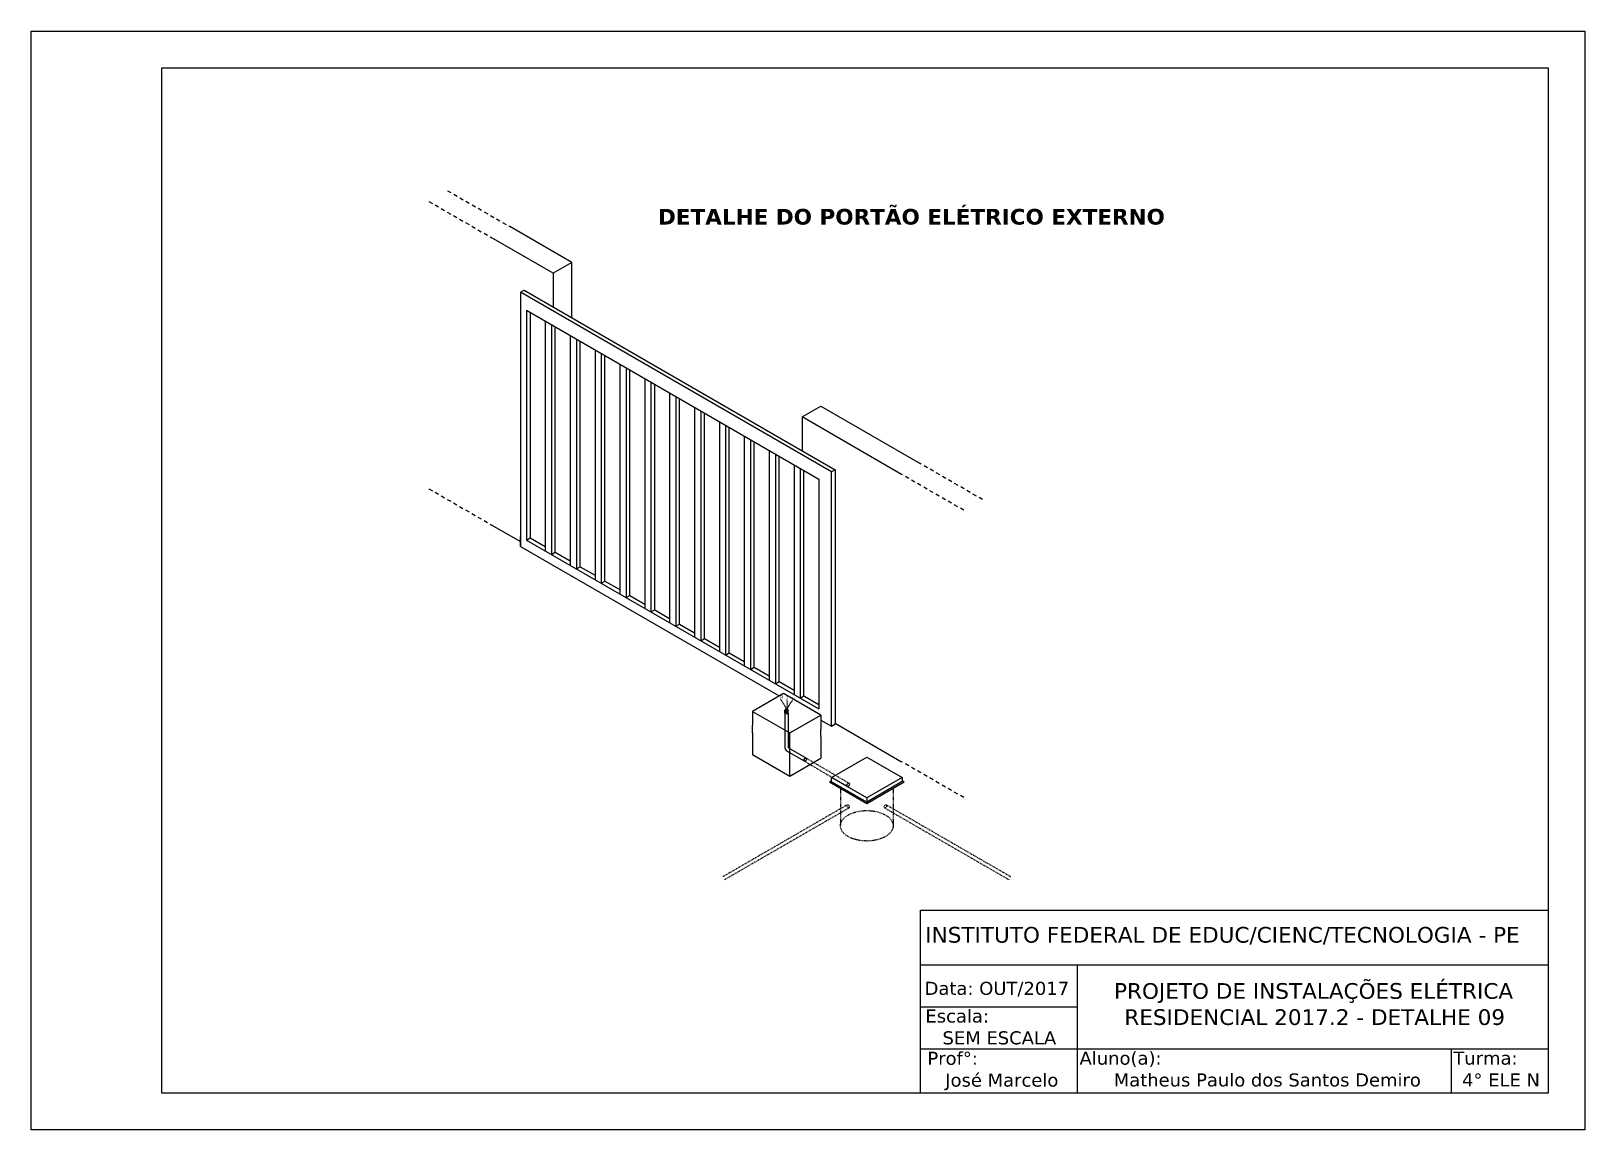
# Model space of a CAD drawing. Header units: metres. Extents: x 280 to 577, y 317 to 527.
import ezdxf

# ---------------------------------------------------------------- set-up
doc = ezdxf.new("R2010")
doc.units = ezdxf.units.M
doc.linetypes.add('ACAD_ISO02W100', pattern=[15, 12, -3])
doc.linetypes.add('JIS_02_0.7', pattern=[1.35, 0.75, -0.6])

msp = doc.modelspace()

# ---------------------------------------------------------------- linework, layer by layer
at = {"ltscale": 3}
for p, q in [((280.5, 527.19), (577.5, 527.19)), ((280.5, 317.19), (280.5, 527.19)), ((577.5, 527.19), (577.5, 317.19)), ((305.5, 520.19), (570.5, 520.19)), ((305.5, 324.19), (305.5, 520.19)), ((570.5, 520.19), (570.5, 324.19)), ((570.5, 324.19), (305.5, 324.19)), ((577.5, 317.19), (280.5, 317.19))]:
    msp.add_line(p, q, dxfattribs=at)
at = {"linetype": 'JIS_02_0.7'}
for p, q in [((360.11, 496.69), (372, 489.83)), ((356.55, 494.63), (368.43, 487.77)), ((462.35, 437.66), (450.46, 444.53)), ((356.55, 439.72), (368.43, 432.86)), ((458.78, 435.61), (446.89, 442.47)), ((458.78, 380.7), (446.89, 387.56))]:
    msp.add_line(p, q, dxfattribs=at)
for p, q in [((380.32, 480.9), (368.43, 487.77)), ((383.89, 482.96), (372, 489.83)), ((383.89, 482.96), (380.32, 480.9)), ((383.89, 472.39), (383.89, 482.96)), ((380.32, 480.9), (380.32, 474.45)), ((374.02, 477.27), (374.73, 477.68)), ((433.46, 442.95), (374.02, 477.27)), ((374.02, 477.27), (374.02, 428.67)), ((374.73, 477.68), (434.17, 443.36)), ((375.21, 473.84), (431.08, 441.58)), ((375.21, 473.84), (375.21, 429.91)), ((375.92, 473.42), (375.92, 430.32)), ((378.78, 471.78), (378.78, 427.85)), ((379.97, 471.09), (379.97, 427.16)), ((380.68, 427.58), (380.68, 470.68)), ((383.53, 469.03), (383.53, 425.1)), ((384.72, 468.34), (384.72, 424.42)), ((385.43, 424.83), (385.43, 467.93)), ((388.29, 466.29), (388.29, 422.36)), ((389.48, 465.6), (389.48, 421.67)), ((390.19, 422.08), (390.19, 465.19)), ((393.04, 463.54), (393.04, 419.61)), ((394.23, 462.85), (394.23, 418.93)), ((394.94, 419.34), (394.94, 462.44)), ((397.8, 460.79), (397.8, 416.87)), ((398.99, 460.11), (398.99, 416.18)), ((399.7, 416.59), (399.7, 459.7)), ((402.55, 458.05), (402.55, 414.12)), ((403.74, 457.36), (403.74, 413.44)), ((404.45, 413.85), (404.45, 456.95)), ((407.31, 455.3), (407.31, 411.38)), ((408.5, 454.62), (408.5, 410.69)), ((427.87, 453.45), (431.44, 455.51)), ((431.44, 455.51), (450.46, 444.53)), ((409.21, 411.1), (409.21, 454.21)), ((412.06, 452.56), (412.06, 408.63)), ((413.25, 451.87), (413.25, 407.95)), ((413.96, 408.36), (413.96, 451.46)), ((446.89, 442.47), (427.87, 453.45)), ((427.87, 453.45), (427.87, 447)), ((416.82, 449.81), (416.82, 405.89)), ((418.01, 449.13), (418.01, 405.2)), ((418.72, 405.61), (418.72, 448.71)), ((421.57, 447.07), (421.57, 403.14)), ((422.76, 446.38), (422.76, 402.46)), ((423.47, 402.87), (423.47, 445.97)), ((426.33, 444.32), (426.33, 400.4)), ((427.52, 443.64), (427.52, 399.71)), ((428.23, 400.12), (428.23, 443.22)), ((434.17, 443.36), (433.46, 442.95)), ((433.46, 394.36), (433.46, 442.95)), ((434.17, 443.36), (434.17, 394.77)), ((431.08, 441.58), (431.08, 397.65)), ((368.43, 432.86), (374.02, 429.63)), ((374.02, 428.67), (374.02, 430.6)), ((374.02, 428.67), (423.47, 400.12)), ((375.21, 429.91), (375.92, 430.32)), ((375.21, 429.91), (431.08, 397.65)), ((375.92, 430.32), (378.78, 428.67)), ((379.97, 427.16), (380.68, 427.58)), ((380.68, 427.58), (383.53, 425.93)), ((384.72, 424.42), (385.43, 424.83)), ((385.43, 424.83), (388.29, 423.18)), ((389.48, 421.67), (390.19, 422.08)), ((390.19, 422.08), (393.04, 420.44)), ((394.23, 418.93), (394.94, 419.34)), ((394.94, 419.34), (397.8, 417.69)), ((398.99, 416.18), (399.7, 416.59)), ((399.7, 416.59), (402.55, 414.95)), ((403.74, 413.44), (404.45, 413.85)), ((404.45, 413.85), (407.31, 412.2)), ((408.5, 410.69), (409.21, 411.1)), ((409.21, 411.1), (412.06, 409.46)), ((413.25, 407.95), (413.96, 408.36)), ((413.96, 408.36), (416.82, 406.71)), ((418.01, 405.2), (418.72, 405.61)), ((418.72, 405.61), (421.57, 403.97)), ((422.76, 402.46), (423.47, 402.87)), ((423.47, 402.87), (426.33, 401.22)), ((424.31, 400.6), (418.36, 397.17)), ((431.44, 396.48), (424.31, 400.6)), ((427.52, 399.71), (428.23, 400.12)), ((428.23, 400.12), (431.08, 398.47)), ((418.36, 397.17), (418.36, 394.54)), ((418.36, 397.17), (425.5, 393.05)), ((424.56, 396.83), (424.56, 397.38)), ((424.56, 396.83), (424.56, 390.24)), ((425.24, 396.83), (425.24, 397.38)), ((425.24, 396.83), (425.24, 390.24)), ((425.5, 393.05), (431.44, 396.48)), ((431.44, 396.48), (431.44, 393.75)), ((431.44, 395.52), (433.46, 394.36)), ((418.36, 393.05), (418.36, 388.93)), ((425.5, 390.36), (425.5, 393.05)), ((431.44, 392.37), (431.44, 388.25)), ((433.46, 394.36), (434.17, 394.77)), ((434.17, 394.91), (446.89, 387.56)), ((428.3, 387.67), (424.97, 389.59)), ((428.64, 388.25), (425.31, 390.17)), ((418.36, 388.93), (425.5, 384.82)), ((425.5, 384.82), (425.5, 388.93)), ((425.5, 384.82), (431.44, 388.25)), ((433.46, 383.92), (433.1, 383.72)), ((433.1, 383.72), (440.24, 379.6)), ((433.46, 383.76), (433.46, 384.54)), ((440.24, 379.85), (433.46, 383.73)), ((447.01, 383.76), (440.24, 379.85)), ((440.24, 379.6), (447.37, 383.72)), ((447.01, 384.57), (447.01, 383.76)), ((447.37, 383.72), (447.01, 383.92)), ((440.24, 380.66), (440.24, 379.85)), ((450.5, 324.19), (450.5, 359.19)), ((450.5, 359.19), (570.5, 359.19)), ((570.5, 348.69), (450.5, 348.69)), ((480.5, 324.19), (480.5, 348.69)), ((450.5, 340.69), (480.5, 340.69)), ((450.5, 332.69), (570.5, 332.69)), ((551.96, 332.69), (551.96, 324.19))]:
    msp.add_line(p, q)
at = {"linetype": 'ACAD_ISO02W100'}
for p, q in [((418.36, 393.05), (418.36, 394.54)), ((431.44, 392.37), (431.44, 393.75)), ((425.5, 388.93), (425.5, 390.36))]:
    msp.add_line(p, q, dxfattribs=at)
at = {"linetype": 'JIS_02_0.7', "ltscale": 0.02}
for p, q in [((428.3, 387.67), (436.5, 382.85)), ((436.84, 383.43), (428.64, 388.25)), ((435.19, 382.51), (435.19, 375.31)), ((445.28, 382.51), (445.28, 375.31)), ((436.5, 379.32), (412.73, 365.59)), ((436.84, 378.73), (413.06, 365.01)), ((443.63, 378.73), (467.41, 365.01)), ((443.97, 379.32), (467.75, 365.59))]:
    msp.add_line(p, q, dxfattribs=at)
msp.add_lwpolyline([(447.01, 384.57), (440.24, 380.66), (433.46, 384.54), (440.24, 388.42)], close=True)
for centre, radius, start, end in [((425.42, 390.32), 0.861, 185.7399, 238.4263), ((425.37, 390.32), 0.157, 209.3192, 244.571)]:
    msp.add_arc(centre, radius, start, end)
for centre, major_axis in [((424.9, 397.38), (-0.336, 0)), ((424.9, 396.83), (-0.336, 0)), ((428.47, 387.96), (-0.168, -0.291))]:
    msp.add_ellipse(centre, major_axis=major_axis, ratio=0.57735)
for centre, start_param, end_param in [((424.9, 393.33), 6.133584, 6.283185), ((424.9, 390.24), 6.283185, 6.416703)]:
    msp.add_ellipse(centre, major_axis=(-0.336, 0), ratio=0.57735, start_param=start_param, end_param=end_param)
at = {"linetype": 'ACAD_ISO02W100', "ltscale": 0.001}
for centre, major_axis in [((436.67, 383.14), (-0.168, -0.291)), ((436.67, 379.03), (0.168, -0.291)), ((443.8, 379.03), (-0.168, -0.291))]:
    msp.add_ellipse(centre, major_axis=major_axis, ratio=0.57735, dxfattribs=at)
at = {"linetype": 'JIS_02_0.7', "ltscale": 0.02}
msp.add_ellipse((440.24, 375.31), major_axis=(-5.04, 0), ratio=0.57735, dxfattribs=at)
at = {"color": 1, "lineweight": 0}
msp.add_spline([(424.9, 396.83), (424.74, 397.11), (424.77, 397.44), (424.37, 398.58), (423.77, 399.48)], degree=3, dxfattribs=at)
at = {"color": 3, "lineweight": 0}
msp.add_spline([(424.9, 396.83), (424.84, 397.3), (424.95, 397.75), (424.96, 399.47)], degree=3, dxfattribs=at)
at = {"color": 5, "lineweight": 0}
msp.add_spline([(424.9, 396.83), (424.98, 397.12), (425.24, 398.06), (426.02, 399.24)], degree=3, dxfattribs=at)

# ---------------------------------------------------------------- texts
at = {"attachment_point": 1}
for s, width, gutter_width, insert, char_height in [('{\\fVerdana|b1|i0|c0|p34;DETALHE DO PORTÃO ELÉTRICO EXTERNO}', 122.0216, 0.25, (400.32, 493.21), 3), ('\\pi0.66329;{\\fVerdana|b0|i0|c0|p34;INSTITUTO FEDERAL DE EDUC/CIENC/TECNOLOGIA - PE}', 119.1667, 12.5, (450.75, 355.98), 3), ('{\\fVerdana|b0|i0|c0|p34;Data: OUT/2017}', 28.8763, 12.5, (451.29, 345.5), 2.5), ('\\pi20.27612;{\\fVerdana|b0|i0|c0|p34;PROJETO DE INSTALAÇÕES ELÉTRICA \\P\\pi22.24858;RESIDENCIAL 2017.2 - DETALHE 09\\H1.11484x; }', 119.1667, 12.5, (467.22, 345.25), 3), ('{\\fVerdana|b0|i0|c0|p34;Escala: \\P   SEM ESCALA}', 37.9283, 12.5, (451.44, 340.21), 2.5), ('{\\fVerdana|b0|i0|c0|p34;Prof°:\\P\\pi3.41904;José Marcelo}', 28.5859, 12.5, (451.82, 332.13), 2.5), ('{\\fVerdana|b0|i0|c0|p34;Aluno(a): \\P      Matheus Paulo dos Santos Demiro}', 90, 12.5, (480.9, 332.16), 2.5), ('{\\fVerdana|b0|i0|c0|p34;Turma: \\P\\pi1.66523;4° ELE N}', 18.1743, 12.5, (552.35, 332.16), 2.5)]:
    msp.add_mtext_dynamic_manual_height_columns(s, width=width, gutter_width=gutter_width, heights=[0], dxfattribs=dict(at, insert=insert, char_height=char_height))
at = {"char_height": 0.549, "width": 0.8869, "attachment_point": 1}
for s, insert in [('{\\C1;R}', (423.72, 400.18)), ('{\\C3;T}', (424.83, 400.11)), ('{\\C5;N}', (425.91, 399.87))]:
    msp.add_mtext(s, dxfattribs=dict(at, insert=insert))

doc.saveas('drawing.dxf')
